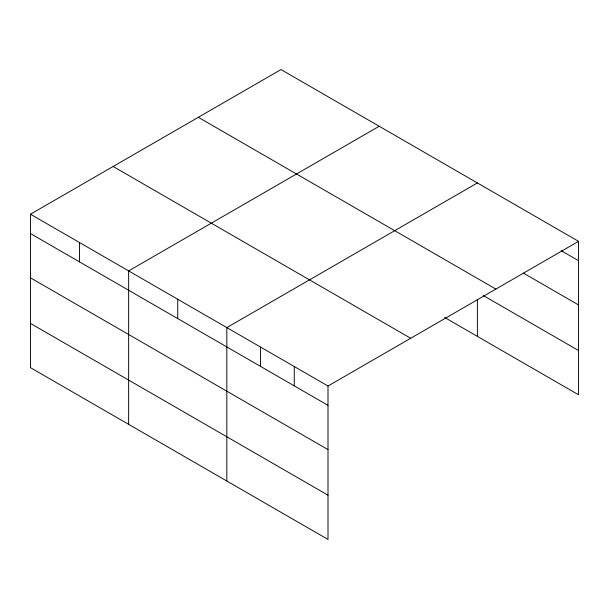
<?xml version="1.0" encoding="UTF-8"?>
<svg xmlns="http://www.w3.org/2000/svg" width="609" height="609" viewBox="0 0 609 609"><rect width="100%" height="100%" fill="white"/><g stroke="black" fill="none" stroke-linecap="round" stroke-linejoin="round"><path stroke-width="0.91" d="M30.45 214.216L328 386.007L328 539.437L30.45 367.653L30.45 214.216L281 69.563L578.55 241.347L578.55 394.784L444.654 317.479M379.194 126.253L128.644 270.906L128.644 424.344M477.387 182.944L226.83 327.596L226.83 481.026M328 386.007L578.55 241.347M561.277 250.718L578.55 260.69M523.443 273.121L578.55 304.942M198.321 117.301L495.871 289.085M483.143 295.449L578.55 350.533M113.129 166.485L410.679 338.269M30.45 233.559L328 405.343M30.45 277.811L328 449.594M30.45 323.402L328 495.186M477.387 299.658L477.387 336.374M294.276 366.534L294.276 385.87M260.553 347.069L260.553 366.405M177.737 299.255L177.737 318.591M79.543 242.565L79.543 261.9"/></g></svg>
